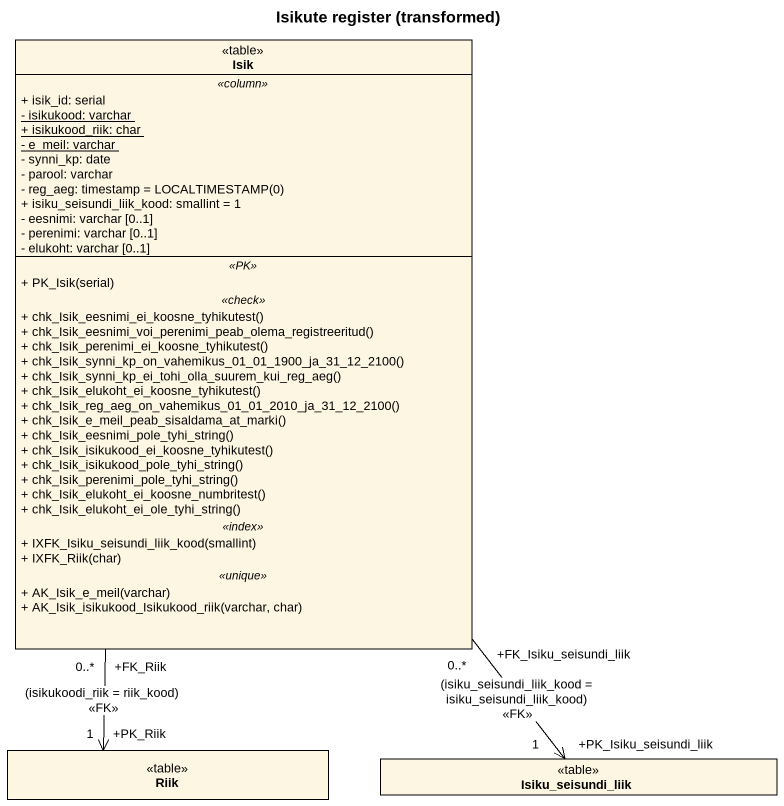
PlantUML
@startuml
title Isikute register (transformed)
hide circle
hide empty members
skinparam classAttributeIconSize 0
class Isik <<table>> {
  .. <<column>> ..
  + isik_id: serial
  {static} - isikukood: varchar
  {static} + isikukood_riik: char
  {static} - e_meil: varchar
  - synni_kp: date
  - parool: varchar
  {field} - reg_aeg: timestamp = LOCALTIMESTAMP(0)
  + isiku_seisundi_liik_kood: smallint = 1
  - eesnimi: varchar [0..1]
  - perenimi: varchar [0..1]
  - elukoht: varchar [0..1]
  .. <<PK>> ..
  + PK_Isik(serial)
  .. <<check>> ..
  + chk_Isik_eesnimi_ei_koosne_tyhikutest()
  + chk_Isik_eesnimi_voi_perenimi_peab_olema_registreeritud()
  + chk_Isik_perenimi_ei_koosne_tyhikutest()
  + chk_Isik_synni_kp_on_vahemikus_01_01_1900_ja_31_12_2100()
  + chk_Isik_synni_kp_ei_tohi_olla_suurem_kui_reg_aeg()
  + chk_Isik_elukoht_ei_koosne_tyhikutest()
  + chk_Isik_reg_aeg_on_vahemikus_01_01_2010_ja_31_12_2100()
  + chk_Isik_e_meil_peab_sisaldama_at_marki()
  + chk_Isik_eesnimi_pole_tyhi_string()
  + chk_Isik_isikukood_ei_koosne_tyhikutest()
  + chk_Isik_isikukood_pole_tyhi_string()
  + chk_Isik_perenimi_pole_tyhi_string()
  + chk_Isik_elukoht_ei_koosne_numbritest()
  + chk_Isik_elukoht_ei_ole_tyhi_string()
  .. <<index>> ..
  + IXFK_Isiku_seisundi_liik_kood(smallint)
  + IXFK_Riik(char)
  .. <<unique>> ..
  + AK_Isik_e_meil(varchar)
  + AK_Isik_isikukood_Isikukood_riik(varchar, char)
}
class Riik <<table>>
class Isiku_seisundi_liik <<table>>
Isik "+FK_Riik\n0..*" --> "+PK_Riik\n1" Riik : (isikukoodi_riik = riik_kood)\n<<FK>>
Isik "+FK_Isiku_seisundi_liik\n0..*" --> "+PK_Isiku_seisundi_liik\n1" Isiku_seisundi_liik : (isiku_seisundi_liik_kood = isiku_seisundi_liik_kood)\n<<FK>>
@enduml
